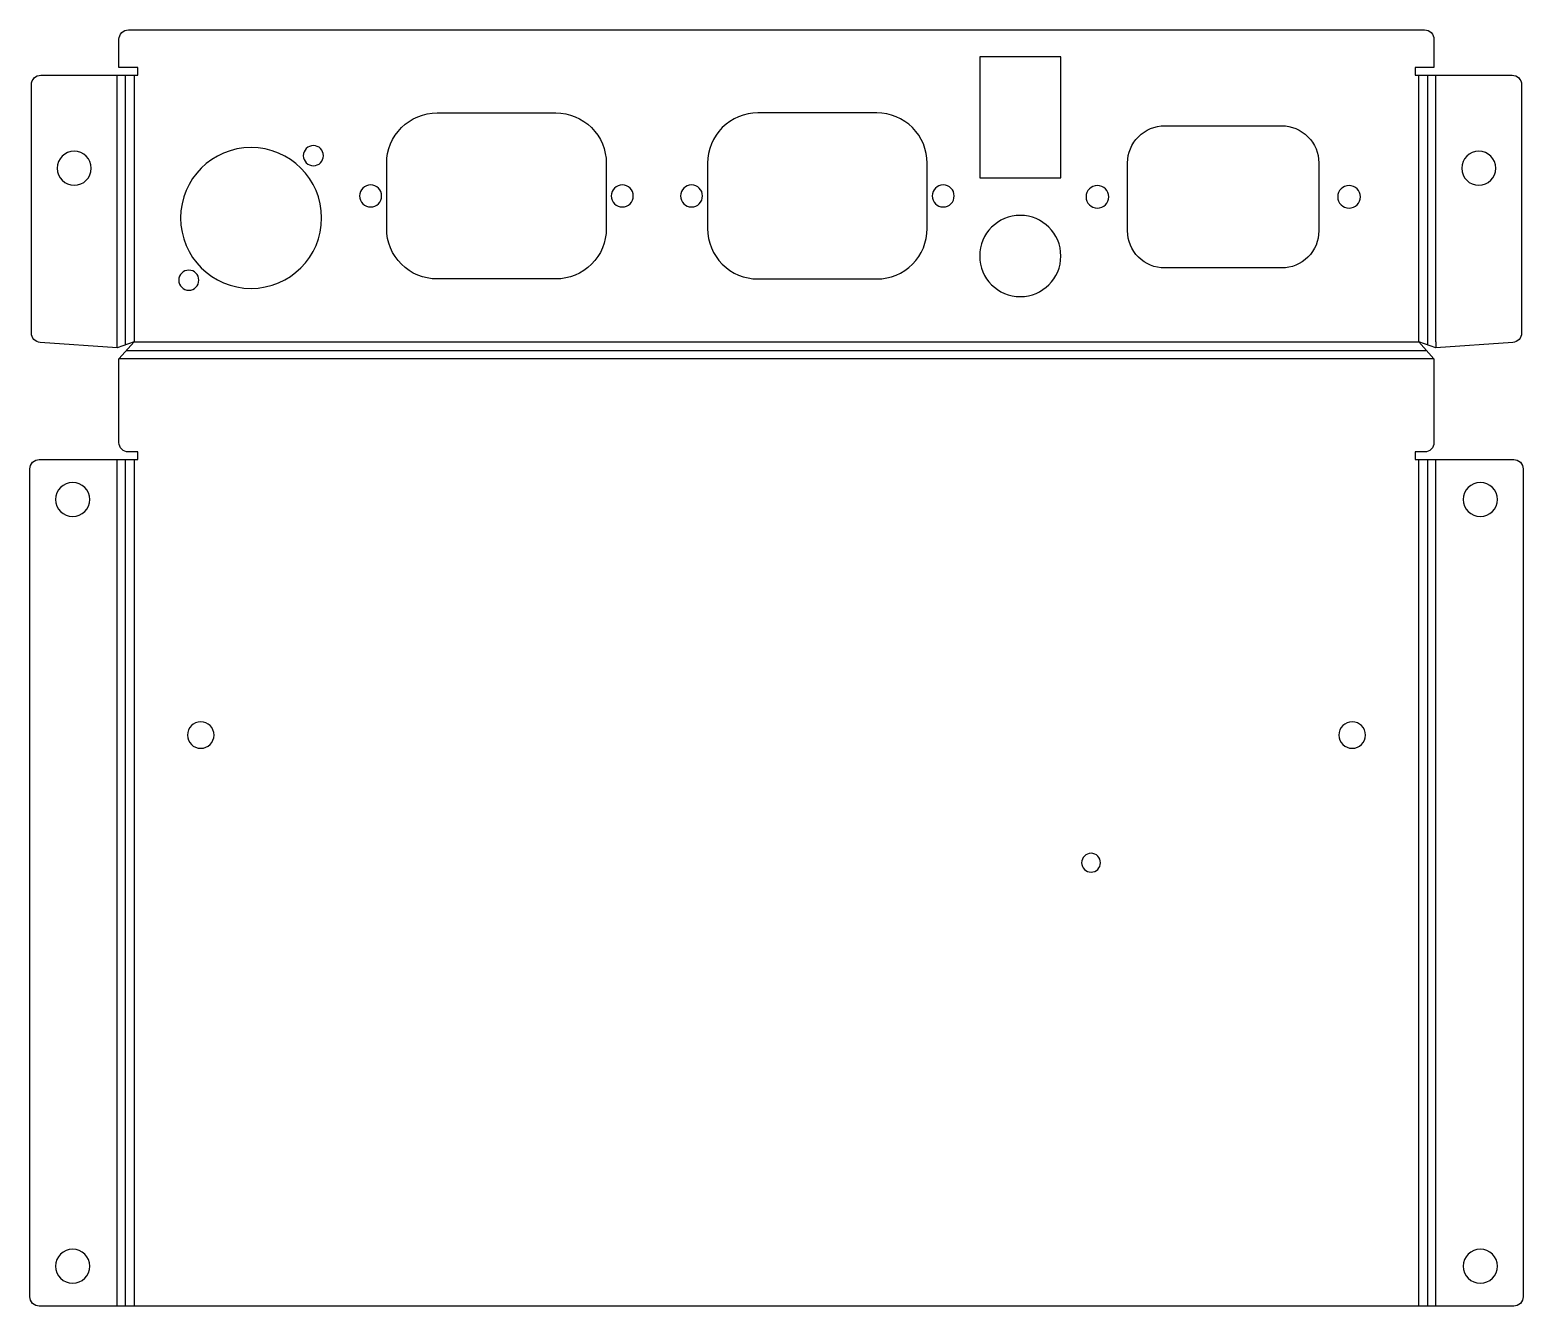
# Model space of a CAD drawing. Header units: millimetres. Extents: x -2 to 236, y 0 to 203.
import ezdxf

# ---------------------------------------------------------------- set-up
doc = ezdxf.new("R2010")
doc.units = ezdxf.units.MM

msp = doc.modelspace()

# ---------------------------------------------------------------- linework, layer by layer
at = {"layer": 'BEND'}
for p, q in [((13.71, 152.84), (13.71, 195.71)), ((220.62, 195.71), (220.62, 152.84)), ((13.86, 151.96), (220.46, 151.96)), ((13.71, 0), (13.71, 134.6)), ((220.62, 134.6), (220.62, 0))]:
    msp.add_line(p, q, dxfattribs=at)
at = {"layer": 'BEND_EXTENT'}
for p, q in [((12.35, 153.31), (12.35, 195.71)), ((15.06, 195.71), (15.06, 153.31)), ((219.26, 153.31), (219.26, 195.71)), ((221.98, 153.31), (221.98, 195.71)), ((12.35, 152.36), (12.35, 153.31)), ((15.06, 153.31), (219.26, 153.31)), ((221.98, 153.31), (221.98, 152.36)), ((15.06, 150.6), (12.66, 150.6)), ((219.26, 150.6), (15.06, 150.6)), ((221.66, 150.6), (219.26, 150.6)), ((12.35, 0), (12.35, 134.6)), ((15.06, 134.6), (15.06, 0)), ((219.26, 0), (219.26, 134.6)), ((221.98, 0), (221.98, 134.6))]:
    msp.add_line(p, q, dxfattribs=at)
at = {"layer": 'INTERIOR_PROFILES'}
msp.add_lwpolyline([(162.36, 179.41), (162.36, 198.61), (149.46, 198.61), (149.46, 179.41)], close=True, dxfattribs=at)
for points in [[(90.11, 171.31, -0.414214), (82.11, 163.31), (63.21, 163.31, -0.414214), (55.21, 171.31), (55.21, 181.71, -0.414214), (63.21, 189.71), (82.11, 189.71, -0.414214), (90.11, 181.71)], [(106.21, 181.71), (106.21, 171.31, 0.414214), (114.21, 163.31), (133.11, 163.31, 0.414214), (141.11, 171.31), (141.11, 181.71, 0.414214), (133.11, 189.71), (114.21, 189.71, 0.414214)], [(203.36, 170.96, -0.414214), (197.46, 165.06), (178.86, 165.06, -0.414214), (172.96, 170.96), (172.96, 181.76, -0.414214), (178.86, 187.66), (197.46, 187.66, -0.414214), (203.36, 181.76)]]:
    msp.add_lwpolyline(points, format="xyb", close=True, dxfattribs=at)
at = {"layer": 'INTERIOR_PROFILES', "extrusion": (0, 0, -1)}
for centre, radius in [((-5.55, 180.91), 2.71), ((-33.66, 173.01), 11.2), ((-43.56, 182.91), 1.6), ((-228.78, 180.91), 2.71), ((-52.66, 176.51), 1.75), ((-92.66, 176.51), 1.75), ((-103.66, 176.51), 1.75), ((-143.66, 176.51), 1.75), ((-168.16, 176.36), 1.8), ((-208.16, 176.36), 1.8), ((-155.91, 166.96), 6.45), ((-23.76, 163.11), 1.6), ((-5.3, 128.25), 2.71), ((-229.03, 128.25), 2.71), ((-25.66, 90.8), 2.11), ((-208.66, 90.8), 2.11), ((-167.16, 70.5), 1.5), ((-5.3, 6.35), 2.71), ((-229.03, 6.35), 2.71)]:
    msp.add_circle(centre, radius, dxfattribs=at)
at = {"layer": 'OUTER_PROFILES'}
msp.add_lwpolyline([(0.15, 153.22, -0.393932), (-1.25, 154.71), (-1.25, 194.21, -0.414214), (0.25, 195.71), (15.66, 195.71), (15.66, 196.91), (12.66, 196.91), (12.66, 201.41, -0.414214), (14.16, 202.91), (220.16, 202.91, -0.414214), (221.66, 201.41), (221.66, 196.91), (218.66, 196.91), (218.66, 195.71), (234.08, 195.71, -0.414214), (235.58, 194.21), (235.58, 154.71, -0.393932), (234.18, 153.22), (221.98, 152.36), (219.26, 153.31), (221.66, 150.6), (221.66, 137.3, -0.414214), (220.16, 135.8), (218.66, 135.8), (218.66, 134.6), (234.33, 134.6, -0.414214), (235.83, 133.1), (235.83, 1.5, -0.414214), (234.33, 0), (0, 0, -0.414214), (-1.5, 1.5), (-1.5, 133.1, -0.414214), (0, 134.6), (15.66, 134.6), (15.66, 135.8), (14.16, 135.8, -0.414214), (12.66, 137.3), (12.66, 150.6), (15.06, 153.31), (12.35, 152.36)], format="xyb", close=True, dxfattribs=at)

doc.saveas('drawing.dxf')
